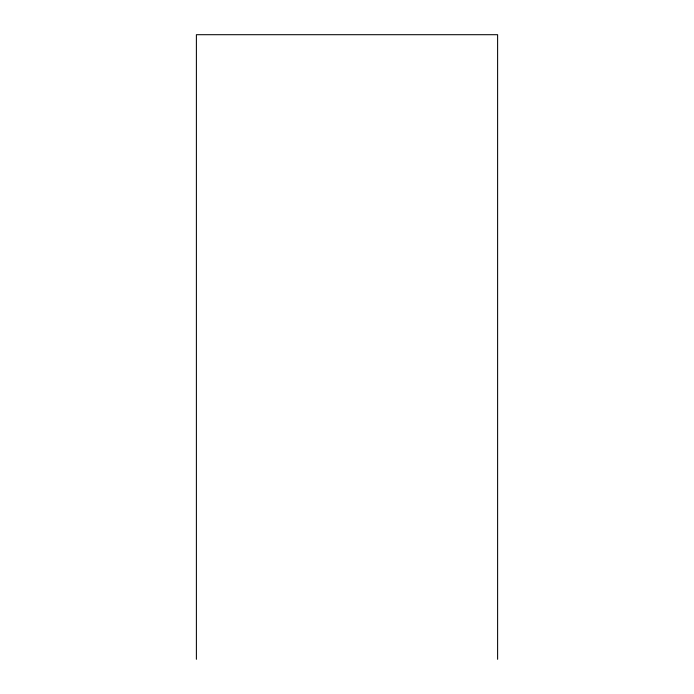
<?xml version="1.0" encoding="UTF-8"?>
<svg xmlns="http://www.w3.org/2000/svg" width="694" height="694" viewBox="0 0 694 694"><rect width="100%" height="100%" fill="white"/><g stroke="black" fill="none" stroke-linecap="round" stroke-linejoin="round"><path stroke-width="1.04" d="M497.607 659.3L497.607 34.7L196.393 34.7L196.393 659.3"/></g></svg>
